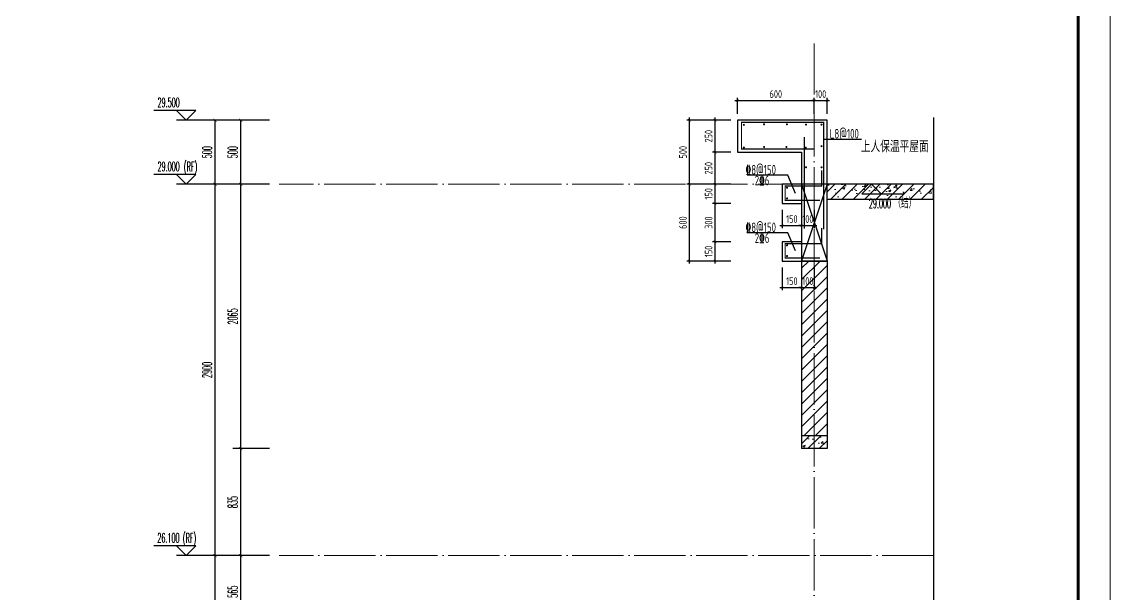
# Model space of a CAD drawing. Extents: x 826826 to 1642106, y -156213 to 399140.
# Drawn here: x 1609700 to 1618196, y 301965 to 306435 of the extents above; entities that cross this region are included whole.
import ezdxf

# ---------------------------------------------------------------- set-up
doc = ezdxf.new("R2010")
doc.units = 0
doc.header["$LTSCALE"] = 1000
doc.linetypes.add('DOTE', pattern=[2.4200000000000004, 2, -0.2, 0.02, -0.2])
doc.layers.get('0').update_dxf_attribs({"linetype": 'CONTINUOUS'})
doc.layers.get('DEFPOINTS').update_dxf_attribs({"linetype": 'CONTINUOUS'})
for name, color, linetype in [('C-Sheet-图框', 101, 'CONTINUOUS'), ('DIM', 2, 'CONTINUOUS'), ('DIM_ELEV', 3, 'CONTINUOUS'), ('DIM_SYMB', 3, 'CONTINUOUS'), ('PUB_DIM', 3, 'CONTINUOUS'), ('PUB_TEXT', 2, 'CONTINUOUS'), ('REIN', 6, 'CONTINUOUS'), ('S-大样-砼线', 7, 'CONTINUOUS'), ('S-引出线', 40, 'CONTINUOUS'), ('TEXT', 2, 'CONTINUOUS'), ('WALL', 5, 'CONTINUOUS')]:
    doc.layers.add(name, color=color, linetype=linetype)
for name, color, linetype, lineweight in [('DOTE', 251, 'DOTE', 9), ('PUB_HATCH', 8, 'CONTINUOUS', 9), ('图框', 9, 'CONTINUOUS', 18)]:
    doc.layers.add(name, color=color, linetype=linetype, lineweight=lineweight)
doc.styles.add('_TCH_DIM', font='SIMPLEX.shx', dxfattribs={"width": 0.7, "bigfont": 'GBCBIG.shx'})
doc.styles.add('_TCH_DIM_T3', font='SIMPLEX.shx', dxfattribs={"width": 0.4941176470588236, "bigfont": 'GBCBIG.shx'})
doc.styles.add('TSSD_DIMENSION', font='Tssdeng.shx', dxfattribs={"width": 0.7, "bigfont": 'tssdchn.shx'})
doc.styles.add('TSSD_REIN', font='tssdeng.shx', dxfattribs={"width": 0.7, "height": 300, "bigfont": 'tssdchn.shx'})
doc.styles.add('宋体', font='', dxfattribs={"height": 50})
doc.styles.get('宋体').set_extended_font_data('SimSun')
doc.dimstyles.new('_TCH_ARCH&&25', dxfattribs={"dimtxt": 74.375, "dimasz": 25, "dimexe": 62.5, "dimexo": 75, "dimgap": 25, "dimtad": 1, "dimdec": 0, "dimzin": 0, "dimdsep": 46, "dimtxsty": '_TCH_DIM_T3', "dimblk": 'ARCHTICK', "dimcen": 0.09, "dimclrt": 7, "dimazin": 0, "dimtfac": 1, "dimtdec": 0, "dimtix": 1, "dimtmove": 2, "dimatfit": 3, "dimldrblk": 'ARCHTICK', "dimfxl": 0, "dimtolj": 1, "dimtzin": 0, "dimarcsym": 0})
doc.dimstyles.new('TSSD_20_20', dxfattribs={"dimtxt": 60, "dimasz": 20, "dimexe": 20, "dimexo": 50, "dimgap": 20, "dimtad": 1, "dimdec": 0, "dimzin": 0, "dimdsep": 46, "dimtxsty": 'TSSD_DIMENSION', "dimblk": 'ARCHTICK', "dimblk1": 'ARCHTICK', "dimblk2": 'ARCHTICK', "dimcen": 0, "dimdle": 20, "dimclrt": 7, "dimadec": 0, "dimazin": 0, "dimtfac": 1, "dimtdec": 0, "dimtix": 1, "dimtmove": 2, "dimatfit": 3, "dimfxl": 0, "dimtolj": 1, "dimtzin": 0, "dimarcsym": 0})
pattern_1 = [(45, (689015.7944311065, 456209.4143234123), (-44.19417382415921, 44.19417382415922), []), (49.99999999999999, (689015.7944311065, 456209.4143234123), (179.3150456501884, -15.68803374564878), [18.75, -206.25]), (355, (689015.7944311065, 456209.4143234123), (-34.68783340325, 188.048033425003), [15, -165]), (100.4514, (689030.7373511065, 456208.1069884123), (144.6273454285054, 172.3598855152384), [15.9350475, -175.285528]), (46.18420000000002, (689015.7944311065, 456259.4143234123), (266.8102621564111, -41.37975358225452), [28.12499999999996, -309.3749999999993]), (96.6356, (689038.0286173566, 456255.9659966624), (233.6656763871758, 243.5294677251104), [23.902572, -262.92825]), (351.1842, (689015.7944311065, 456259.4143234123), (233.6654862834068, 243.5296502313311), [22.5, -247.5]), (21, (689040.7944311065, 456246.9143234123), (149.2267630296154, -100.6547226663347), [18.75, -206.25]), (326.0000000000001, (689040.7944311065, 456246.9143234123), (60.82883298039543, 181.2875112617133), [15, -165]), (71.4514, (689053.2299893566, 456238.5264219124), (210.0556571453725, 80.6326241774881), [15.9350475, -175.285528]), (37.50000000000001, (689015.7944311065, 456209.4143234123), (3.039963829322667, 83.22346345782788), [0, -163, 0, -167.5, 0, -165.625]), (7.499999999999999, (689015.7944311065, 456209.4143234123), (65.76738436053715, 98.60292797059006), [0, -95.5, 0, -159.25, 0, -63.125]), (327.5, (688960.0444311065, 456209.4143234123), (133.4556090431022, -5.638717933594939), [0, -62.5, 0, -195, 0, -258.75]), (317.5, (688935.0444311065, 456209.4143234123), (145.7965423355966, 25.02624558307943), [0, -81.25, 0, -129.5, 0, -183.75])]

# ---------------------------------------------------------------- blocks, each defined once
blk = doc.blocks.new('GFDDDDRG')
at = {"layer": '图框'}
blk.add_lwpolyline([(923309.7791572664, -107436.9617041193), (923309.7791572663, -159999.4617041193), (893609.7791572664, -159999.4617041193), (893609.7791572665, -107436.9617041193)], close=True, dxfattribs=at)
blk.add_lwpolyline([(923309.7791572664, -107436.9617041193), (923309.7791572663, -159999.4617041193), (893609.7791572664, -159999.4617041193), (893609.7791572665, -107436.9617041193)], close=True, dxfattribs=at)
at = {"layer": '图框', "const_width": 50}
blk.add_lwpolyline([(894109.7791572664, -159499.4617041193), (922809.7791572663, -159499.4617041193), (922809.7791572664, -108686.9617041193), (894109.7791572665, -108686.9617041193)], close=True, dxfattribs=at)
blk = doc.blocks.new('A$C5C8026AD')
at = {"layer": 'C-Sheet-图框', "color": 0}
for p, q in [((-1349.838383228984, 899.9999999999563), (-567.0857978335116, 899.9999999999563)), ((-1349.838383228984, 900.0000000000146), (-567.0857978335116, 900.0000000000146)), ((-1049.526026668493, 900.0000000000146), (-1049.526026668493, 75)), ((-1349.838383228984, 762.5000000000146), (-567.0857978335116, 762.5000000000146)), ((-1349.838383228984, 625.0000000000146), (-567.0857978335116, 625.0000000000146)), ((-1349.838383228984, 487.5000000000146), (-567.0857978335116, 487.5000000000146)), ((-1349.838383228984, 350.0000000000146), (-567.0857978335116, 350.0000000000146)), ((-1349.838383228984, 212.5000000000146), (-567.0857978335116, 212.5000000000146))]:
    blk.add_line(p, q, dxfattribs=at)
at = {"layer": 'C-Sheet-图框', "color": 0, "const_width": 5.999999999999876}
blk.add_lwpolyline([(-1349.838383228984, 74.9999999999709), (-567.0857978335116, 75), (-567.0857978335116, 1037.499999999956), (-1349.838383228984, 1037.499999999956)], close=True, dxfattribs=at)
at = {"layer": 'DIM_ELEV'}
for p, q in [((-150.0000000011642, 9275.00000000019), (-478.000000001164, 9275.00000000019)), ((-225.0000000011642, 9200.00000000019), (-300.0000000011642, 9275.00000000019)), ((-225.0000000011642, 9200.00000000019), (-150.0000000011642, 9275.00000000019)), ((200.0000000045839, 9200.00000000019), (-300.0000000011642, 9200.00000000019)), ((-150.0000000011642, 8775.000000000116), (-478.000000001164, 8775.000000000116)), ((-225.0000000011642, 8700.000000000116), (-300.0000000011642, 8775.000000000116)), ((-225.0000000011642, 8700.000000000116), (-150.0000000011642, 8775.000000000116)), ((200.0000000045839, 8700.000000000116), (-300.0000000011642, 8700.000000000116)), ((-150.0000000011642, 5875.000000000116), (-478.000000001164, 5875.000000000116)), ((-225.0000000011642, 5800.000000000116), (-300.0000000011642, 5875.000000000116)), ((-225.0000000011642, 5800.000000000116), (-150.0000000011642, 5875.000000000116)), ((200.0000000045839, 5800.000000000116), (-300.0000000011642, 5800.000000000116)), ((-150.0000000011642, 2975.000000000116), (-478.000000001164, 2975.000000000116)), ((-225.0000000011642, 2900.000000000116), (-300.0000000011642, 2975.000000000116)), ((-225.0000000011642, 2900.000000000116), (-150.0000000011642, 2975.000000000116)), ((200.0000000045839, 2900.000000000116), (-300.0000000011642, 2900.000000000116)), ((-150.0000000011642, 75), (-478.000000001164, 75)), ((-225.0000000011642, 0), (-300.0000000011642, 75)), ((200.0000000045839, 0), (-300.0000000011642, 0)), ((-225.0000000011642, 0), (-150.0000000011642, 75))]:
    blk.add_line(p, q, dxfattribs=at)
at = {"layer": 'PUB_TEXT', "style": '_TCH_DIM'}
for s, height, width, p in [('29.500', 74.375, 0.4941176470588236, (-449.1000000011641, 9301.25000000019)), ('29.000', 74.375, 0.4941176470588236, (-449.1000000011641, 8801.250000000116)), ('(RF)', 74.375, 0.4941176470588236, (-243.7000000011641, 8800.025000000116)), ('26.100', 74.375, 0.4941176470588236, (-450.500000001164, 5901.250000000116)), ('(RF)', 74.375, 0.4941176470588236, (-251.7500000011641, 5900.025000000116)), ('23.200', 74.375, 0.4941176470588236, (-449.1000000011641, 3001.250000000116)), ('(9F)', 74.375, 0.4941176470588236, (-243.7000000011641, 3000.025000000117)), ('楼层', 84.39716312056737, 0.7, (-1250.710356476484, 789.4725958884956)), ('标高H（m）', 84.39716312056737, 0.7, (-946.1956964207347, 800.5624799427605)), ('4', 74.375, 0.4941176470588236, (-1206.414537627716, 651.3391062311857)), ('8.700', 74.375, 0.4941176470588236, (-883.0415018703789, 653.2302326417557)), ('5', 74.375, 0.4941176470588236, (-1206.414537627716, 513.8391062311857)), ('11.600', 74.375, 0.4941176470588236, (-883.0415018703789, 515.7302326417557)), ('6', 74.375, 0.4941176470588236, (-1206.414537627716, 376.3391062311857)), ('14.500', 74.375, 0.4941176470588236, (-883.0415018703789, 378.2302326417557)), ('7', 74.375, 0.4941176470588236, (-1206.414537627716, 238.8391062311857)), ('17.400', 74.375, 0.4941176470588236, (-883.0415018703789, 240.7302326417557)), ('8', 74.375, 0.4941176470588236, (-1206.414537627716, 101.3391062311857)), ('20.300', 74.375, 0.4941176470588236, (-883.0415018703789, 103.2302326417557)), ('H', 74.375, 0.4941176470588236, (-480.6000000011641, 101.25)), ('(4~8F)', 74.375, 0.4941176470588236, (-424.825000001164, 100.025))]:
    blk.add_text(s, height=height, dxfattribs=dict(at, width=width)).set_placement(p)
at = {"layer": 'PUB_TEXT', "color": 2, "style": '宋体', "width": 0.8}
blk.add_text('标准层标高对应表', height=56.9620253164557, dxfattribs=at).set_placement((-1313.847706261789, 939.9325862268015))
blk = doc.blocks.new('_ArchTick')
at = {"color": 0, "linetype": 'ByBlock', "const_width": 0.15}
blk.add_lwpolyline([(-0.5, -0.5), (0.5, 0.5)], dxfattribs=at)
blk = doc.blocks.new('*D1433')
at = {"layer": 'DEFPOINTS', "color": 0}
for p in [(1614911.465162462, 305166.3822785673), (1615211.465162483, 305166.3822785673), (1615211.465162483, 304566.3822785674)]:
    blk.add_point(p, dxfattribs=at)
at = {"layer": 'DIM', "color": 0, "lineweight": -2}
for p, q in [((1614911.465162462, 304546.3822785674), (1614911.465162462, 305186.3822785673)), ((1615161.465162483, 305166.3822785673), (1614891.465162462, 305166.3822785673)), ((1615161.465162483, 304566.3822785674), (1614891.465162462, 304566.3822785674))]:
    blk.add_line(p, q, dxfattribs=at)
at = {"layer": 'DIM', "color": 0, "lineweight": -2, "xscale": 20, "yscale": 20, "zscale": 20}
for p, rotation in [((1614911.465162462, 305166.3822785673), 90), ((1614911.465162462, 304566.3822785674), 270)]:
    blk.add_blockref('_ArchTick', p, dxfattribs=dict(at, rotation=rotation))
at = {"layer": 'DIM', "color": 7, "insert": (1614861.465162462, 304866.3822785676), "char_height": 60, "attachment_point": 5, "rotation": 90, "style": 'TSSD_DIMENSION'}
blk.add_mtext('\\A1;600', dxfattribs=at)
blk = doc.blocks.new('*D1434')
at = {"layer": 'DEFPOINTS', "color": 0}
for p in [(1614911.465162462, 305666.3822785674), (1615211.465162483, 305666.3822785674), (1615211.465162483, 305166.3822785673)]:
    blk.add_point(p, dxfattribs=at)
at = {"layer": 'DIM', "color": 0, "lineweight": -2}
for p, q in [((1615161.465162483, 305666.3822785674), (1614891.465162462, 305666.3822785674)), ((1614911.465162462, 305146.3822785673), (1614911.465162462, 305686.3822785674)), ((1615161.465162483, 305166.3822785673), (1614891.465162462, 305166.3822785673))]:
    blk.add_line(p, q, dxfattribs=at)
at = {"layer": 'DIM', "color": 0, "lineweight": -2, "xscale": 20, "yscale": 20, "zscale": 20}
for p, rotation in [((1614911.465162462, 305666.3822785674), 90), ((1614911.465162462, 305166.3822785673), 270)]:
    blk.add_blockref('_ArchTick', p, dxfattribs=dict(at, rotation=rotation))
at = {"layer": 'DIM', "color": 7, "insert": (1614861.465162462, 305416.3822785676), "char_height": 60, "attachment_point": 5, "rotation": 90, "style": 'TSSD_DIMENSION'}
blk.add_mtext('\\A1;500', dxfattribs=at)
blk = doc.blocks.new('*D1435')
at = {"layer": 'DEFPOINTS', "color": 0}
for p in [(1615636.075686279, 305016.3822796398), (1615786.075446083, 305016.3822796361), (1615786.075446083, 304844.4070849756)]:
    blk.add_point(p, dxfattribs=at)
at = {"layer": 'DIM', "color": 0, "lineweight": -2}
for p, q in [((1615636.075686279, 304966.3822796398), (1615636.075686279, 304824.4070849756)), ((1615786.075446083, 304966.3822796361), (1615786.075446083, 304824.4070849756)), ((1615616.075686279, 304844.4070849756), (1615806.075446083, 304844.4070849756))]:
    blk.add_line(p, q, dxfattribs=at)
at = {"layer": 'DIM', "color": 0, "lineweight": -2, "xscale": 20, "yscale": 20, "zscale": 20, "rotation": 180}
blk.add_blockref('_ArchTick', (1615636.075686279, 304844.4070849756), dxfattribs=at)
at = {"layer": 'DIM', "color": 0, "lineweight": -2, "xscale": 20, "yscale": 20, "zscale": 20}
blk.add_blockref('_ArchTick', (1615786.075446083, 304844.4070849756), dxfattribs=at)
at = {"layer": 'DIM', "color": 7, "insert": (1615711.075566181, 304894.4070849756), "char_height": 60, "attachment_point": 5, "style": 'TSSD_DIMENSION'}
blk.add_mtext('\\A1;150', dxfattribs=at)
blk = doc.blocks.new('*D1436')
at = {"layer": 'DEFPOINTS', "color": 0}
for p in [(1615786.075446083, 305016.3822796361), (1615886.075445812, 305016.3822796337), (1615886.075445812, 304844.4070849726)]:
    blk.add_point(p, dxfattribs=at)
at = {"layer": 'DIM', "color": 0, "lineweight": -2}
for p, q in [((1615786.075446083, 304966.3822796361), (1615786.075446083, 304824.4070849726)), ((1615886.075445812, 304966.3822796337), (1615886.075445812, 304824.4070849726)), ((1615786.075446083, 304844.4070849726), (1615766.075446083, 304844.4070849726)), ((1615786.075446083, 304844.4070849726), (1615886.075445812, 304844.4070849726)), ((1615886.075445812, 304844.4070849726), (1615906.075445812, 304844.4070849726))]:
    blk.add_line(p, q, dxfattribs=at)
at = {"layer": 'DIM', "color": 0, "lineweight": -2, "xscale": 20, "yscale": 20, "zscale": 20}
blk.add_blockref('_ArchTick', (1615786.075446083, 304844.4070849726), dxfattribs=at)
at = {"layer": 'DIM', "color": 0, "lineweight": -2, "xscale": 20, "yscale": 20, "zscale": 20, "rotation": 180}
blk.add_blockref('_ArchTick', (1615886.075445812, 304844.4070849726), dxfattribs=at)
at = {"layer": 'DIM', "color": 7, "insert": (1615836.075445947, 304894.4070849726), "char_height": 60, "attachment_point": 5, "style": 'TSSD_DIMENSION'}
blk.add_mtext('\\A1;100', dxfattribs=at)
blk = doc.blocks.new('*D1437')
at = {"layer": 'DEFPOINTS', "color": 0}
for p in [(1615886.075837624, 305820.541000996), (1615286.075928916, 305666.3804787612), (1615886.075837624, 305666.3804787443)]:
    blk.add_point(p, dxfattribs=at)
at = {"layer": 'DIM', "color": 0, "lineweight": -2}
for p, q in [((1615266.075928916, 305820.541000996), (1615906.075837624, 305820.541000996)), ((1615286.075928916, 305716.3804787612), (1615286.075928916, 305840.541000996)), ((1615886.075837624, 305716.3804787443), (1615886.075837624, 305840.541000996))]:
    blk.add_line(p, q, dxfattribs=at)
at = {"layer": 'DIM', "color": 0, "lineweight": -2, "xscale": 20, "yscale": 20, "zscale": 20, "rotation": 180}
blk.add_blockref('_ArchTick', (1615286.075928916, 305820.541000996), dxfattribs=at)
at = {"layer": 'DIM', "color": 0, "lineweight": -2, "xscale": 20, "yscale": 20, "zscale": 20}
blk.add_blockref('_ArchTick', (1615886.075837624, 305820.541000996), dxfattribs=at)
at = {"layer": 'DIM', "color": 7, "insert": (1615586.07588327, 305870.541000996), "char_height": 60, "attachment_point": 5, "style": 'TSSD_DIMENSION'}
blk.add_mtext('\\A1;600', dxfattribs=at)
blk = doc.blocks.new('*D1438')
at = {"layer": 'DEFPOINTS', "color": 0}
for p in [(1615986.075837628, 305820.5410009862), (1615886.075837624, 305666.3804787443), (1615986.075837628, 305666.3804787415)]:
    blk.add_point(p, dxfattribs=at)
at = {"layer": 'DIM', "color": 0, "lineweight": -2}
for p, q in [((1615886.075837624, 305820.5410009862), (1615866.075837624, 305820.5410009862)), ((1615886.075837624, 305716.3804787443), (1615886.075837624, 305840.5410009862)), ((1615886.075837624, 305820.5410009862), (1615986.075837628, 305820.5410009862)), ((1615986.075837628, 305716.3804787415), (1615986.075837628, 305840.5410009862)), ((1615986.075837628, 305820.5410009862), (1616006.075837628, 305820.5410009862))]:
    blk.add_line(p, q, dxfattribs=at)
at = {"layer": 'DIM', "color": 0, "lineweight": -2, "xscale": 20, "yscale": 20, "zscale": 20}
blk.add_blockref('_ArchTick', (1615886.075837624, 305820.5410009862), dxfattribs=at)
at = {"layer": 'DIM', "color": 0, "lineweight": -2, "xscale": 20, "yscale": 20, "zscale": 20, "rotation": 180}
blk.add_blockref('_ArchTick', (1615986.075837628, 305820.5410009862), dxfattribs=at)
at = {"layer": 'DIM', "color": 7, "insert": (1615936.075837626, 305870.5410009862), "char_height": 60, "attachment_point": 5, "style": 'TSSD_DIMENSION'}
blk.add_mtext('\\A1;100', dxfattribs=at)
blk = doc.blocks.new('*D1439')
at = {"layer": 'DEFPOINTS', "color": 0}
for p in [(1615636.075686279, 304566.3823354174), (1615786.075446083, 304566.3823354138), (1615786.075446083, 304359.931946091)]:
    blk.add_point(p, dxfattribs=at)
at = {"layer": 'DIM', "color": 0, "lineweight": -2}
for p, q in [((1615636.075686279, 304516.3823354174), (1615636.075686279, 304339.931946091)), ((1615786.075446083, 304516.3823354138), (1615786.075446083, 304339.931946091)), ((1615616.075686279, 304359.931946091), (1615806.075446083, 304359.931946091))]:
    blk.add_line(p, q, dxfattribs=at)
at = {"layer": 'DIM', "color": 0, "lineweight": -2, "xscale": 20, "yscale": 20, "zscale": 20, "rotation": 180}
blk.add_blockref('_ArchTick', (1615636.075686279, 304359.931946091), dxfattribs=at)
at = {"layer": 'DIM', "color": 0, "lineweight": -2, "xscale": 20, "yscale": 20, "zscale": 20}
blk.add_blockref('_ArchTick', (1615786.075446083, 304359.931946091), dxfattribs=at)
at = {"layer": 'DIM', "color": 7, "insert": (1615711.075566181, 304409.931946091), "char_height": 60, "attachment_point": 5, "style": 'TSSD_DIMENSION'}
blk.add_mtext('\\A1;150', dxfattribs=at)
blk = doc.blocks.new('*D1440')
at = {"layer": 'DEFPOINTS', "color": 0}
for p in [(1615786.075446083, 304566.3823354138), (1615886.075445812, 304566.3823354114), (1615886.075445812, 304359.931946088)]:
    blk.add_point(p, dxfattribs=at)
at = {"layer": 'DIM', "color": 0, "lineweight": -2}
for p, q in [((1615786.075446083, 304516.3823354138), (1615786.075446083, 304339.931946088)), ((1615886.075445812, 304516.3823354114), (1615886.075445812, 304339.931946088)), ((1615786.075446083, 304359.931946088), (1615766.075446083, 304359.931946088)), ((1615786.075446083, 304359.931946088), (1615886.075445812, 304359.931946088)), ((1615886.075445812, 304359.931946088), (1615906.075445812, 304359.931946088))]:
    blk.add_line(p, q, dxfattribs=at)
at = {"layer": 'DIM', "color": 0, "lineweight": -2, "xscale": 20, "yscale": 20, "zscale": 20}
blk.add_blockref('_ArchTick', (1615786.075446083, 304359.931946088), dxfattribs=at)
at = {"layer": 'DIM', "color": 0, "lineweight": -2, "xscale": 20, "yscale": 20, "zscale": 20, "rotation": 180}
blk.add_blockref('_ArchTick', (1615886.075445812, 304359.931946088), dxfattribs=at)
at = {"layer": 'DIM', "color": 7, "insert": (1615836.075445947, 304409.931946088), "char_height": 60, "attachment_point": 5, "style": 'TSSD_DIMENSION'}
blk.add_mtext('\\A1;100', dxfattribs=at)
blk = doc.blocks.new('*D1441')
at = {"layer": 'DEFPOINTS', "color": 0}
for p in [(1615111.465162467, 305666.3823018527), (1615286.075928916, 305666.3823018527), (1615286.075928916, 305416.3823018542)]:
    blk.add_point(p, dxfattribs=at)
at = {"layer": 'DIM', "color": 0, "lineweight": -2}
for p, q in [((1615236.075928916, 305666.3823018527), (1615091.465162467, 305666.3823018527)), ((1615111.465162467, 305396.3823018542), (1615111.465162467, 305686.3823018527)), ((1615236.075928916, 305416.3823018542), (1615091.465162467, 305416.3823018542))]:
    blk.add_line(p, q, dxfattribs=at)
at = {"layer": 'DIM', "color": 0, "lineweight": -2, "xscale": 20, "yscale": 20, "zscale": 20}
for p, rotation in [((1615111.465162467, 305666.3823018527), 90), ((1615111.465162467, 305416.3823018542), 270)]:
    blk.add_blockref('_ArchTick', p, dxfattribs=dict(at, rotation=rotation))
at = {"layer": 'DIM', "color": 7, "insert": (1615061.465162467, 305541.3823018537), "char_height": 60, "attachment_point": 5, "rotation": 90, "style": 'TSSD_DIMENSION'}
blk.add_mtext('\\A1;250', dxfattribs=at)
blk = doc.blocks.new('*D1442')
at = {"layer": 'DEFPOINTS', "color": 0}
for p in [(1615111.465162467, 305416.3823018542), (1615286.075928916, 305416.3823018542), (1615286.075928916, 305166.3823018528)]:
    blk.add_point(p, dxfattribs=at)
at = {"layer": 'DIM', "color": 0, "lineweight": -2}
for p, q in [((1615111.465162467, 305146.3823018528), (1615111.465162467, 305436.3823018542)), ((1615236.075928916, 305416.3823018542), (1615091.465162467, 305416.3823018542)), ((1615236.075928916, 305166.3823018528), (1615091.465162467, 305166.3823018528))]:
    blk.add_line(p, q, dxfattribs=at)
at = {"layer": 'DIM', "color": 0, "lineweight": -2, "xscale": 20, "yscale": 20, "zscale": 20}
for p, rotation in [((1615111.465162467, 305416.3823018542), 90), ((1615111.465162467, 305166.3823018528), 270)]:
    blk.add_blockref('_ArchTick', p, dxfattribs=dict(at, rotation=rotation))
at = {"layer": 'DIM', "color": 7, "insert": (1615061.465162467, 305291.3823018537), "char_height": 60, "attachment_point": 5, "rotation": 90, "style": 'TSSD_DIMENSION'}
blk.add_mtext('\\A1;250', dxfattribs=at)
blk = doc.blocks.new('*D1443')
at = {"layer": 'DEFPOINTS', "color": 0}
for p in [(1615111.465162467, 305166.3823018528), (1615286.075928916, 305166.3823018528), (1615286.075928916, 305016.3841027573)]:
    blk.add_point(p, dxfattribs=at)
at = {"layer": 'DIM', "color": 0, "lineweight": -2}
for p, q in [((1615111.465162467, 304996.3841027573), (1615111.465162467, 305186.3823018528)), ((1615236.075928916, 305166.3823018528), (1615091.465162467, 305166.3823018528)), ((1615236.075928916, 305016.3841027573), (1615091.465162467, 305016.3841027573))]:
    blk.add_line(p, q, dxfattribs=at)
at = {"layer": 'DIM', "color": 0, "lineweight": -2, "xscale": 20, "yscale": 20, "zscale": 20}
for p, rotation in [((1615111.465162467, 305166.3823018528), 90), ((1615111.465162467, 305016.3841027573), 270)]:
    blk.add_blockref('_ArchTick', p, dxfattribs=dict(at, rotation=rotation))
at = {"layer": 'DIM', "color": 7, "insert": (1615061.465162467, 305091.3832023053), "char_height": 60, "attachment_point": 5, "rotation": 90, "style": 'TSSD_DIMENSION'}
blk.add_mtext('\\A1;150', dxfattribs=at)
blk = doc.blocks.new('*D1444')
at = {"layer": 'DEFPOINTS', "color": 0}
for p in [(1615111.465162467, 305016.3841027573), (1615286.075928916, 305016.3841027573), (1615286.075928916, 304716.3823018528)]:
    blk.add_point(p, dxfattribs=at)
at = {"layer": 'DIM', "color": 0, "lineweight": -2}
for p, q in [((1615236.075928916, 305016.3841027573), (1615091.465162467, 305016.3841027573)), ((1615111.465162467, 304696.3823018528), (1615111.465162467, 305036.3841027573)), ((1615236.075928916, 304716.3823018528), (1615091.465162467, 304716.3823018528))]:
    blk.add_line(p, q, dxfattribs=at)
at = {"layer": 'DIM', "color": 0, "lineweight": -2, "xscale": 20, "yscale": 20, "zscale": 20}
for p, rotation in [((1615111.465162467, 305016.3841027573), 90), ((1615111.465162467, 304716.3823018528), 270)]:
    blk.add_blockref('_ArchTick', p, dxfattribs=dict(at, rotation=rotation))
at = {"layer": 'DIM', "color": 7, "insert": (1615061.465162467, 304866.3832023053), "char_height": 60, "attachment_point": 5, "rotation": 90, "style": 'TSSD_DIMENSION'}
blk.add_mtext('\\A1;300', dxfattribs=at)
blk = doc.blocks.new('*D1445')
at = {"layer": 'DEFPOINTS', "color": 0}
for p in [(1615111.465162467, 304716.3823018528), (1615286.075928916, 304716.3823018528), (1615286.075928916, 304566.3823018528)]:
    blk.add_point(p, dxfattribs=at)
at = {"layer": 'DIM', "color": 0, "lineweight": -2}
for p, q in [((1615236.075928916, 304716.3823018528), (1615091.465162467, 304716.3823018528)), ((1615111.465162467, 304546.3823018528), (1615111.465162467, 304736.3823018528)), ((1615236.075928916, 304566.3823018528), (1615091.465162467, 304566.3823018528))]:
    blk.add_line(p, q, dxfattribs=at)
at = {"layer": 'DIM', "color": 0, "lineweight": -2, "xscale": 20, "yscale": 20, "zscale": 20}
for p, rotation in [((1615111.465162467, 304716.3823018528), 90), ((1615111.465162467, 304566.3823018528), 270)]:
    blk.add_blockref('_ArchTick', p, dxfattribs=dict(at, rotation=rotation))
at = {"layer": 'DIM', "color": 7, "insert": (1615061.465162467, 304641.382301853), "char_height": 60, "attachment_point": 5, "rotation": 90, "style": 'TSSD_DIMENSION'}
blk.add_mtext('\\A1;150', dxfattribs=at)
blk = doc.blocks.new('*D1461')
at = {"layer": 'DEFPOINTS', "color": 0}
for p in [(1611409.080171186, 302266.3822785673), (1611709.080171207, 302266.3822785673), (1611709.080171207, 301701.4191131031)]:
    blk.add_point(p, dxfattribs=at)
at = {"layer": 'PUB_DIM', "color": 0, "lineweight": -2}
for p, q in [((1611634.080171207, 302266.3822785673), (1611346.580171186, 302266.3822785673)), ((1611409.080171186, 301701.4191131031), (1611409.080171186, 302266.3822785673)), ((1611634.080171207, 301701.4191131031), (1611346.580171186, 301701.4191131031))]:
    blk.add_line(p, q, dxfattribs=at)
at = {"layer": 'PUB_DIM', "color": 0, "lineweight": -2, "xscale": 25, "yscale": 25, "zscale": 25}
for p, rotation in [((1611409.080171186, 302266.3822785673), 90), ((1611409.080171186, 301701.4191131031), 270)]:
    blk.add_blockref('_ArchTick', p, dxfattribs=dict(at, rotation=rotation))
at = {"layer": 'PUB_DIM', "color": 7, "insert": (1611346.892671186, 301983.9006958354), "char_height": 74.375, "attachment_point": 5, "rotation": 90, "style": '_TCH_DIM_T3'}
blk.add_mtext('\\A1;565', dxfattribs=at)
blk = doc.blocks.new('*D1462')
at = {"layer": 'DEFPOINTS', "color": 0}
for p in [(1611409.080171186, 303101.4035062399), (1611709.080171207, 303101.4035062399), (1611709.080171207, 302266.3822785673)]:
    blk.add_point(p, dxfattribs=at)
at = {"layer": 'PUB_DIM', "color": 0, "lineweight": -2}
for p, q in [((1611634.080171207, 303101.4035062399), (1611346.580171186, 303101.4035062399)), ((1611409.080171186, 302266.3822785673), (1611409.080171186, 303101.4035062399)), ((1611634.080171207, 302266.3822785673), (1611346.580171186, 302266.3822785673))]:
    blk.add_line(p, q, dxfattribs=at)
at = {"layer": 'PUB_DIM', "color": 0, "lineweight": -2, "xscale": 25, "yscale": 25, "zscale": 25}
for p, rotation in [((1611409.080171186, 303101.4035062399), 90), ((1611409.080171186, 302266.3822785673), 270)]:
    blk.add_blockref('_ArchTick', p, dxfattribs=dict(at, rotation=rotation))
at = {"layer": 'PUB_DIM', "color": 7, "insert": (1611346.892671186, 302683.8928924038), "char_height": 74.375, "attachment_point": 5, "rotation": 90, "style": '_TCH_DIM_T3'}
blk.add_mtext('\\A1;835', dxfattribs=at)
blk = doc.blocks.new('*D1463')
at = {"layer": 'DEFPOINTS', "color": 0}
for p in [(1611409.080171186, 305166.3822785673), (1611709.080171207, 305166.3822785673), (1611709.080171207, 303101.4035062399)]:
    blk.add_point(p, dxfattribs=at)
at = {"layer": 'PUB_DIM', "color": 0, "lineweight": -2}
for p, q in [((1611634.080171207, 305166.3822785673), (1611346.580171186, 305166.3822785673)), ((1611409.080171186, 303101.4035062399), (1611409.080171186, 305166.3822785673)), ((1611634.080171207, 303101.4035062399), (1611346.580171186, 303101.4035062399))]:
    blk.add_line(p, q, dxfattribs=at)
at = {"layer": 'PUB_DIM', "color": 0, "lineweight": -2, "xscale": 25, "yscale": 25, "zscale": 25}
for p, rotation in [((1611409.080171186, 305166.3822785673), 90), ((1611409.080171186, 303101.4035062399), 270)]:
    blk.add_blockref('_ArchTick', p, dxfattribs=dict(at, rotation=rotation))
at = {"layer": 'PUB_DIM', "color": 7, "insert": (1611346.892671186, 304133.8928924038), "char_height": 74.375, "attachment_point": 5, "rotation": 90, "style": '_TCH_DIM_T3'}
blk.add_mtext('\\A1;2065', dxfattribs=at)
blk = doc.blocks.new('*D1464')
at = {"layer": 'DEFPOINTS', "color": 0}
for p in [(1611409.080171186, 305666.3822785674), (1611709.080171207, 305666.3822785674), (1611709.080171207, 305166.3822785673)]:
    blk.add_point(p, dxfattribs=at)
at = {"layer": 'PUB_DIM', "color": 0, "lineweight": -2}
for p, q in [((1611634.080171207, 305666.3822785674), (1611346.580171186, 305666.3822785674)), ((1611409.080171186, 305166.3822785673), (1611409.080171186, 305666.3822785674)), ((1611634.080171207, 305166.3822785673), (1611346.580171186, 305166.3822785673))]:
    blk.add_line(p, q, dxfattribs=at)
at = {"layer": 'PUB_DIM', "color": 0, "lineweight": -2, "xscale": 25, "yscale": 25, "zscale": 25}
for p, rotation in [((1611409.080171186, 305666.3822785674), 90), ((1611409.080171186, 305166.3822785673), 270)]:
    blk.add_blockref('_ArchTick', p, dxfattribs=dict(at, rotation=rotation))
at = {"layer": 'PUB_DIM', "color": 7, "insert": (1611346.892671186, 305416.3822785676), "char_height": 74.375, "attachment_point": 5, "rotation": 90, "style": '_TCH_DIM_T3'}
blk.add_mtext('\\A1;500', dxfattribs=at)
blk = doc.blocks.new('*D1470')
at = {"layer": 'DEFPOINTS', "color": 0}
for p in [(1611209.080171181, 302266.3822785674), (1611709.080171207, 302266.3822785674), (1611709.080171207, 299366.3822785674)]:
    blk.add_point(p, dxfattribs=at)
at = {"layer": 'PUB_DIM', "color": 0, "lineweight": -2}
for p, q in [((1611634.080171207, 302266.3822785674), (1611146.580171181, 302266.3822785674)), ((1611209.080171181, 299366.3822785674), (1611209.080171181, 302266.3822785674)), ((1611634.080171207, 299366.3822785674), (1611146.580171181, 299366.3822785674))]:
    blk.add_line(p, q, dxfattribs=at)
at = {"layer": 'PUB_DIM', "color": 0, "lineweight": -2, "xscale": 25, "yscale": 25, "zscale": 25}
for p, rotation in [((1611209.080171181, 302266.3822785674), 90), ((1611209.080171181, 299366.3822785674), 270)]:
    blk.add_blockref('_ArchTick', p, dxfattribs=dict(at, rotation=rotation))
at = {"layer": 'PUB_DIM', "color": 7, "insert": (1611146.892671181, 300816.3822785676), "char_height": 74.375, "attachment_point": 5, "rotation": 90, "style": '_TCH_DIM_T3'}
blk.add_mtext('\\A1;2900', dxfattribs=at)
blk = doc.blocks.new('*D1471')
at = {"layer": 'DEFPOINTS', "color": 0}
for p in [(1611209.080171181, 305166.3822785673), (1611709.080171207, 305166.3822785673), (1611709.080171207, 302266.3822785674)]:
    blk.add_point(p, dxfattribs=at)
at = {"layer": 'PUB_DIM', "color": 0, "lineweight": -2}
for p, q in [((1611634.080171207, 305166.3822785673), (1611146.580171181, 305166.3822785673)), ((1611209.080171181, 302266.3822785674), (1611209.080171181, 305166.3822785673)), ((1611634.080171207, 302266.3822785674), (1611146.580171181, 302266.3822785674))]:
    blk.add_line(p, q, dxfattribs=at)
at = {"layer": 'PUB_DIM', "color": 0, "lineweight": -2, "xscale": 25, "yscale": 25, "zscale": 25}
for p, rotation in [((1611209.080171181, 305166.3822785673), 90), ((1611209.080171181, 302266.3822785674), 270)]:
    blk.add_blockref('_ArchTick', p, dxfattribs=dict(at, rotation=rotation))
at = {"layer": 'PUB_DIM', "color": 7, "insert": (1611146.892671181, 303716.3822785676), "char_height": 74.375, "attachment_point": 5, "rotation": 90, "style": '_TCH_DIM_T3'}
blk.add_mtext('\\A1;2900', dxfattribs=at)
blk = doc.blocks.new('*D1472')
at = {"layer": 'DEFPOINTS', "color": 0}
for p in [(1611209.080171181, 305666.3822785674), (1611709.080171207, 305666.3822785674), (1611709.080171207, 305166.3822785673)]:
    blk.add_point(p, dxfattribs=at)
at = {"layer": 'PUB_DIM', "color": 0, "lineweight": -2}
for p, q in [((1611634.080171207, 305666.3822785674), (1611146.580171181, 305666.3822785674)), ((1611209.080171181, 305166.3822785673), (1611209.080171181, 305666.3822785674)), ((1611634.080171207, 305166.3822785673), (1611146.580171181, 305166.3822785673))]:
    blk.add_line(p, q, dxfattribs=at)
at = {"layer": 'PUB_DIM', "color": 0, "lineweight": -2, "xscale": 25, "yscale": 25, "zscale": 25}
for p, rotation in [((1611209.080171181, 305666.3822785674), 90), ((1611209.080171181, 305166.3822785673), 270)]:
    blk.add_blockref('_ArchTick', p, dxfattribs=dict(at, rotation=rotation))
at = {"layer": 'PUB_DIM', "color": 7, "insert": (1611146.892671181, 305416.3822785676), "char_height": 74.375, "attachment_point": 5, "rotation": 90, "style": '_TCH_DIM_T3'}
blk.add_mtext('\\A1;500', dxfattribs=at)
blk = doc.blocks.new('20210809.03562711')
at = {"layer": 'REIN', "const_width": 9}
for points in [[(87718.20042841882, 67455.03661680041), (87154.50981688779, 67455.03661680041), (87154.50981688779, 67663.40363940975), (87795.64066254906, 67663.40363940975), (87795.64066254906, 66828.39410103491)], [(87644.54055872373, 66833.9944745638), (87644.54055872373, 67548.6829833762)], [(87779.77690719767, 66839.12071445613), (87779.77690719767, 66716.1675803911), (87495.91637511086, 66716.1675803911), (87495.91637511086, 66604.38353409263), (87768.42898925487, 66604.38353409263)]]:
    blk.add_lwpolyline(points, dxfattribs=at)
at = {"layer": 'REIN', "const_width": 8}
for points in [[(87168.79795630928, 67643.80213515705, 1), (87176.79795630928, 67643.80213515705, 1)], [(87326.80744093936, 67648.56311287789, 1), (87334.80744093936, 67648.56311287789, 1)], [(87504.49880723003, 67648.56311287789, 1), (87512.49880723003, 67648.56311287789, 1)], [(87654.28191405069, 67646.06087874545, 1), (87662.28191405069, 67646.06087874545, 1)], [(87775.00294437539, 67646.06087874545, 1), (87783.00294437539, 67646.06087874545, 1)], [(87168.79795630928, 67466.35012773948, 1), (87176.79795630928, 67466.35012773948, 1)], [(87326.80744093936, 67471.11110546032, 1), (87334.80744093936, 67471.11110546032, 1)], [(87501.14835195057, 67471.11110546032, 1), (87509.14835195057, 67471.11110546032, 1)], [(87652.41387442127, 67466.35012773948, 1), (87660.41387442127, 67466.35012773948, 1)], [(87775.00294437539, 67477.51632157277, 1), (87783.00294437539, 67477.51632157277, 1)], [(87654.28191405069, 67312.64377774851, 1), (87662.28191405069, 67312.64377774851, 1)], [(87775.00294437539, 67312.64377774851, 1), (87783.00294437539, 67312.64377774851, 1)], [(87506.13488868624, 66702.54338447138, 1), (87514.13488868624, 66702.54338447138, 1)], [(87506.13488868624, 66619.63922595436, 1), (87514.13488868624, 66619.63922595436, 1)]]:
    blk.add_lwpolyline(points, format="xyb", close=True, dxfattribs=at)
at = {"layer": 'S-大样-砼线'}
for p, q in [((87622.38647825643, 67180.944812653), (87822.38647706434, 66580.93723980896)), ((87822.38942500018, 67180.94481265673), (87622.38942618947, 66580.93723980524))]:
    blk.add_line(p, q, dxfattribs=at)
blk.add_lwpolyline([(87822.38648411911, 67180.944812653), (87622.38647825643, 67180.944812653), (87622.38647824898, 66580.93723980896), (87822.38648411073, 66580.93723980896)], close=True, dxfattribs=at)
at = {"layer": 'S-引出线'}
blk.add_line((87791.64066254906, 67532.9351510696), (88091.77495928667, 67532.9351510696), dxfattribs=at)
blk.add_lwpolyline([(87575.15456466516, 66658.89983283938), (87517.10031424602, 66800.44773512543), (87198.6767270132, 66800.44773512543)], dxfattribs=at)
at = {"layer": 'TEXT', "style": 'TSSD_REIN', "width": 0.7}
for s, p in [('L8@100', (87843.71843772149, 67537.0439198825)), ('%%1328@150', (87185.60218463605, 66806.0815605977)), ('2%%1326', (87257.53984073922, 66722.03803339385))]:
    blk.add_text(s, height=75, rotation=1.867629851175362e-07, dxfattribs=at).set_placement(p)
blk = doc.blocks.new('20210809.03594991')
at = {"layer": 'REIN', "const_width": 9}
blk.add_lwpolyline([(87748.68453966567, 66815.67442016874), (87748.68453966567, 66692.72128610371), (87464.82400757886, 66692.72128610371), (87464.82400757886, 66580.93723980524), (87737.33662172288, 66580.93723980524)], dxfattribs=at)
at = {"layer": 'REIN', "const_width": 8}
for points in [[(87475.04252115425, 66679.09709018399, 1), (87483.04252115425, 66679.09709018399, 1)], [(87475.04252115425, 66596.19293166697, 1), (87483.04252115425, 66596.19293166697, 1)]]:
    blk.add_lwpolyline(points, format="xyb", close=True, dxfattribs=at)
at = {"layer": 'S-引出线'}
blk.add_lwpolyline([(87544.06219713317, 66635.45353855198), (87486.00794671403, 66777.00144083804), (87167.5843594812, 66777.00144083804)], dxfattribs=at)
at = {"layer": 'TEXT', "style": 'TSSD_REIN', "width": 0.7}
for s, p in [('%%1328@150', (87154.50981710406, 66782.6352663103)), ('2%%1326', (87226.44747320723, 66698.59173910646))]:
    blk.add_text(s, height=75, rotation=1.867629851175362e-07, dxfattribs=at).set_placement(p)

msp = doc.modelspace()

# ---------------------------------------------------------------- hatches: boundary and pattern name
at = {"layer": 'PUB_HATCH'}
h = msp.add_hatch(dxfattribs=at)
h.set_pattern_fill('钢筋混凝土', color=256, scale=25, style=0)
h.set_pattern_definition(pattern_1)
h.paths.add_polyline_path([(1615986.075567023, 305166.3822785759), (1615986.075567023, 305046.3822785759), (1616816.300272039, 305046.3822785746), (1616816.300272039, 305166.3822785746)])
h = msp.add_hatch(dxfattribs=at)
h.set_pattern_fill('普通砖', color=256, scale=25, style=0)
h.set_pattern_definition([(45, (689015.7944311065, 456254.2921609124), (-44.19419150182874, 44.19419150182875), [])])
h.paths.add_polyline_path([(1615986.075567023, 304566.3823809318), (1615886.043423979, 304566.3823537289), (1615786.120405663, 304566.3823265556), (1615786.1335707, 303201.3969794003), (1615986.133570691, 303201.3989083642), (1615986.120405663, 304566.3833189532)])
h = msp.add_hatch(dxfattribs=at)
h.set_pattern_fill('钢筋混凝土', color=256, scale=25, style=0)
h.set_pattern_definition(pattern_1)
h.paths.add_polyline_path([(1615786.068905632, 303201.3995604804), (1615786.068283402, 303101.4035062396), (1615986.068283398, 303101.4022617312), (1615986.068905628, 303201.398315972)])

# ---------------------------------------------------------------- linework, layer by layer
at = {"layer": 'DIM_ELEV', "color": 3}
for p, q in [((1616333.570137236, 305166.3822785552), (1616258.570137236, 305091.3822785552)), ((1616333.570137236, 305166.3822785552), (1616408.570137236, 305091.3822785552)), ((1616258.570137236, 305091.3822785552), (1616586.570137236, 305091.3822785552))]:
    msp.add_line(p, q, dxfattribs=at)
at = {"layer": 'DIM_SYMB'}
msp.add_lwpolyline([(1616816.300272039, 305686.4016173572), (1616816.300272039, 296054.5158031592), (1616868.800272039, 296035.4073658603), (1616763.800272039, 296016.8930328859), (1616816.300272039, 295998.2658031592), (1616816.300272038, 286366.3799889614)], dxfattribs=at)
at = {"layer": 'DOTE', "color": 1, "linetype": 'DOTE', "ltscale": 0.2}
for p, q in [((1615886.075084154, 306266.3866377189), (1615886.089324809, 286666.4036605638)), ((1616816.300323957, 305166.3866144336), (1611709.080223124, 305166.3866144336)), ((1616816.300323956, 302266.3866144336), (1611709.080223124, 302266.3866144337))]:
    msp.add_line(p, q, dxfattribs=at)
at = {"layer": 'WALL'}
for p, q in [((1615986.075567023, 305666.3821741608), (1615286.075928916, 305666.3823018527)), ((1615286.075928916, 305666.3823018527), (1615286.075928916, 305416.3823018527)), ((1615986.075567027, 305166.3822785707), (1615986.075567023, 305666.3821741608)), ((1615286.075928916, 305416.3823018527), (1615786.075837628, 305416.3822785674)), ((1615786.075837628, 305416.3822785674), (1615786.075837628, 305166.3822785674)), ((1615786.075837628, 305166.3822785674), (1615636.075791058, 305166.3822796398)), ((1615636.075791058, 305166.3822796398), (1615636.075791058, 305016.3822796398)), ((1616816.300272039, 305166.3822785746), (1615986.075567027, 305166.3822785666)), ((1616816.300272039, 305046.3822785746), (1616816.300272039, 305166.3822785746)), ((1615636.075791058, 305016.3822796398), (1615786.075773594, 305016.3822796398)), ((1615786.075773594, 305016.3822796398), (1615786.075773594, 304716.3822796398)), ((1615986.075567023, 304566.3823809318), (1615986.075567027, 305046.3822785679)), ((1616816.300272039, 305046.3822785746), (1615986.075567027, 305046.38227859)), ((1615786.075773594, 304716.3822796398), (1615636.075686274, 304716.3822857521)), ((1615636.075686274, 304716.3822857521), (1615636.075686274, 304566.3822857521)), ((1615636.075686274, 304566.3822857521), (1615986.075567023, 304566.3823809318)), ((1615786.120405672, 304566.3813899893), (1615786.1335707, 303201.3969794003)), ((1615986.120405663, 304566.3833189532), (1615986.075567027, 304566.3833184938)), ((1615986.120405663, 304566.3833189532), (1615986.133570691, 303201.3989083642)), ((1615786.068905632, 303201.3995604804), (1615786.068283402, 303101.4035062396)), ((1615986.068905628, 303201.398315972), (1615786.068905632, 303201.3995604804)), ((1615986.068905628, 303201.398315972), (1615986.068283398, 303101.4022617312)), ((1615986.068283398, 303101.4022617312), (1615786.068283402, 303101.4035062396))]:
    msp.add_line(p, q, dxfattribs=at)

# ---------------------------------------------------------------- block references
at = {"xscale": 0.5, "yscale": 0.5, "zscale": 0.5}
msp.add_blockref('GFDDDDRG', (1156541.404852473, 362492.8878931574), dxfattribs=at)
msp.add_blockref('A$C5C8026AD', (1611209.080171181, 296466.3822785672))
at = {"layer": 'S-大样-砼线'}
for name, p in [('20210809.03562711', (1528163.691493297, 237986.0477661659)), ('20210809.03594991', (1528194.78690649, 238459.5180695427))]:
    msp.add_blockref(name, p, dxfattribs=at)

# ---------------------------------------------------------------- texts
at = {"layer": 'DIM_ELEV', "color": 7, "style": '_TCH_DIM'}
for s, height, width, p in [('29.000', 74.375, 0.4941176470588236, (1616312.016296559, 304978.8572785552)), ('（结）', 84.39716312056737, 0.7, (1616504.516296559, 304978.8572785552))]:
    msp.add_text(s, height=height, dxfattribs=dict(at, width=width)).set_placement(p)
at = {"layer": 'PUB_TEXT', "style": 'TSSD_REIN', "width": 0.7}
msp.add_text('上人保温平屋面', height=90, dxfattribs=at).set_placement((1616249.654328251, 305416.1988164985))

# ---------------------------------------------------------------- dimensions: what is measured, and where the dimension line sits
at = {"layer": 'DIM'}
for p1, p2, distance, picture, middle in [((1615286.075928916, 305666.3804787612), (1615886.075837624, 305666.3804787443), 154.16052225173917, '*D1437', (1615586.07588327, 305870.541000996)), ((1615886.075837624, 305666.3804787443), (1615986.075837628, 305666.3804787415), 154.16052224469604, '*D1438', (1615936.075837626, 305870.5410009862)), ((1615211.465162483, 305166.3822785673), (1615211.465162483, 305666.3822785674), 300.00000002095476, '*D1434', (1614861.465162462, 305416.3822785676)), ((1615286.075928916, 305416.3823018542), (1615286.075928916, 305666.3823018527), 174.61076644901186, '*D1441', (1615061.465162467, 305541.3823018537)), ((1615286.075928916, 305166.3823018528), (1615286.075928916, 305416.3823018542), 174.61076644901186, '*D1442', (1615061.465162467, 305291.3823018537)), ((1615211.465162483, 304566.3822785674), (1615211.465162483, 305166.3822785673), 300.00000002095476, '*D1433', (1614861.465162462, 304866.3822785676)), ((1615286.075928916, 305016.3841027573), (1615286.075928916, 305166.3823018528), 174.61076644901186, '*D1443', (1615061.465162467, 305091.3832023053)), ((1615286.075928916, 304716.3823018528), (1615286.075928916, 305016.3841027573), 174.61076644901186, '*D1444', (1615061.465162467, 304866.3832023053)), ((1615636.075686279, 305016.3822796398), (1615786.075446083, 305016.3822796361), -171.97519466048107, '*D1435', (1615711.075566181, 304894.4070849756)), ((1615786.075446083, 305016.3822796361), (1615886.075445812, 305016.3822796337), -171.97519466112135, '*D1436', (1615836.075445947, 304894.4070849726)), ((1615286.075928916, 304566.3823018528), (1615286.075928916, 304716.3823018528), 174.61076644901186, '*D1445', (1615061.465162467, 304641.382301853)), ((1615636.075686279, 304566.3823354174), (1615786.075446083, 304566.3823354138), -206.45038932276657, '*D1439', (1615711.075566181, 304409.931946091)), ((1615786.075446083, 304566.3823354138), (1615886.075445812, 304566.3823354114), -206.45038932340685, '*D1440', (1615836.075445947, 304409.931946088))]:
    dim = msp.add_aligned_dim(p1=p1, p2=p2, distance=distance, dimstyle='TSSD_20_20', dxfattribs=at)
    dim.commit()
    dim.dimension.update_dxf_attribs({"geometry": picture, "text_midpoint": middle})
at = {"layer": 'PUB_DIM'}
for p1, p2, distance, picture, middle in [((1611709.080171207, 305166.3822785673), (1611709.080171207, 305666.3822785674), 500.00000002607703, '*D1472', (1611146.892671181, 305416.3822785676)), ((1611709.080171207, 305166.3822785673), (1611709.080171207, 305666.3822785674), 300.00000002095476, '*D1464', (1611346.892671186, 305416.3822785676)), ((1611709.080171207, 302266.3822785674), (1611709.080171207, 305166.3822785673), 500.00000002607703, '*D1471', (1611146.892671181, 303716.3822785676)), ((1611709.080171207, 303101.4035062399), (1611709.080171207, 305166.3822785673), 300.00000002095476, '*D1463', (1611346.892671186, 304133.8928924038)), ((1611709.080171207, 302266.3822785673), (1611709.080171207, 303101.4035062399), 300.00000002095476, '*D1462', (1611346.892671186, 302683.8928924038)), ((1611709.080171207, 299366.3822785674), (1611709.080171207, 302266.3822785674), 500.00000002607703, '*D1470', (1611146.892671181, 300816.3822785676)), ((1611709.080171207, 301701.4191131031), (1611709.080171207, 302266.3822785673), 300.00000002095476, '*D1461', (1611346.892671186, 301983.9006958354))]:
    dim = msp.add_aligned_dim(p1=p1, p2=p2, distance=distance, dimstyle='_TCH_ARCH&&25', dxfattribs=at)
    dim.commit()
    dim.dimension.update_dxf_attribs({"geometry": picture, "text_midpoint": middle})

doc.saveas('drawing.dxf')
